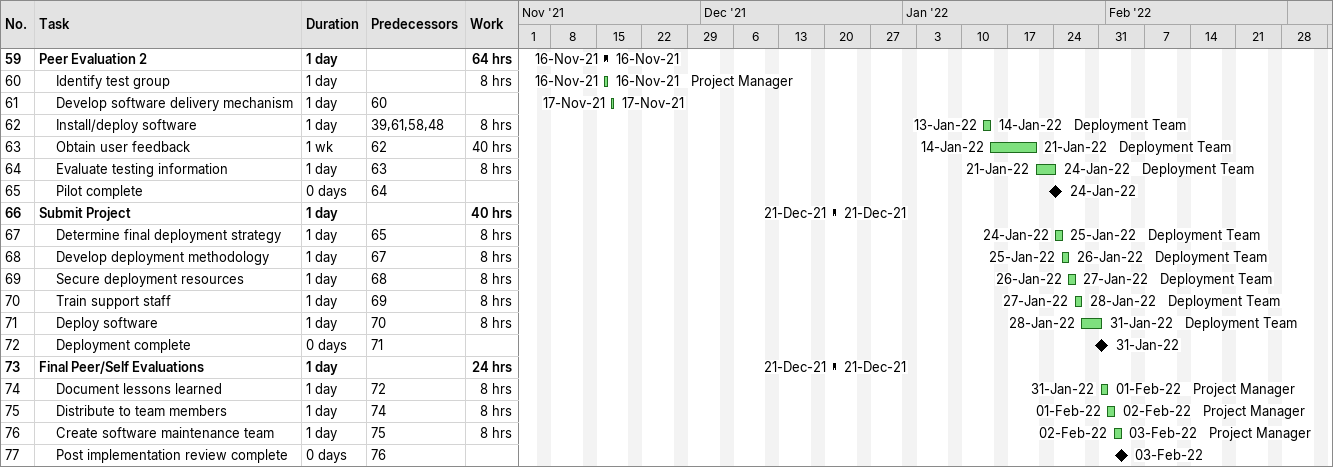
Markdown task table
| ID | Level | Task | Duration | Start | Finish | Predecessors | Resources | Work (h) |
|---|---|---|---|---|---|---|---|---|
| 59 | 1 | **Peer Evaluation 2** | 1d | 2021-11-16 | 2021-11-16 |  |  | 64 |
| 60 | 2 | Identify test group | 1d | 2021-11-16 | 2021-11-16 |  | Project Manager | 8 |
| 61 | 2 | Develop software delivery mechanism | 1d | 2021-11-17 | 2021-11-17 | 60 |  |  |
| 62 | 2 | Install/deploy software | 1d | 2022-01-13 | 2022-01-14 | 39, 61, 58, 48 | Deployment Team | 8 |
| 63 | 2 | Obtain user feedback | 1w | 2022-01-14 | 2022-01-21 | 62 | Deployment Team | 40 |
| 64 | 2 | Evaluate testing information | 1d | 2022-01-21 | 2022-01-24 | 63 | Deployment Team | 8 |
| 65 | 2 | Pilot complete | 0d | 2022-01-24 | 2022-01-24 | 64 |  |  |
| 66 | 1 | **Submit Project** | 1d | 2021-12-21 | 2021-12-21 |  |  | 40 |
| 67 | 2 | Determine final deployment strategy | 1d | 2022-01-24 | 2022-01-25 | 65 | Deployment Team | 8 |
| 68 | 2 | Develop deployment methodology | 1d | 2022-01-25 | 2022-01-26 | 67 | Deployment Team | 8 |
| 69 | 2 | Secure deployment resources | 1d | 2022-01-26 | 2022-01-27 | 68 | Deployment Team | 8 |
| 70 | 2 | Train support staff | 1d | 2022-01-27 | 2022-01-28 | 69 | Deployment Team | 8 |
| 71 | 2 | Deploy software | 1d | 2022-01-28 | 2022-01-31 | 70 | Deployment Team | 8 |
| 72 | 2 | Deployment complete | 0d | 2022-01-31 | 2022-01-31 | 71 |  |  |
| 73 | 1 | **Final Peer/Self Evaluations** | 1d | 2021-12-21 | 2021-12-21 |  |  | 24 |
| 74 | 2 | Document lessons learned | 1d | 2022-01-31 | 2022-02-01 | 72 | Project Manager | 8 |
| 75 | 2 | Distribute to team members | 1d | 2022-02-01 | 2022-02-02 | 74 | Project Manager | 8 |
| 76 | 2 | Create software maintenance team | 1d | 2022-02-02 | 2022-02-03 | 75 | Project Manager | 8 |
| 77 | 2 | Post implementation review complete | 0d | 2022-02-03 | 2022-02-03 | 76 |  |  |
